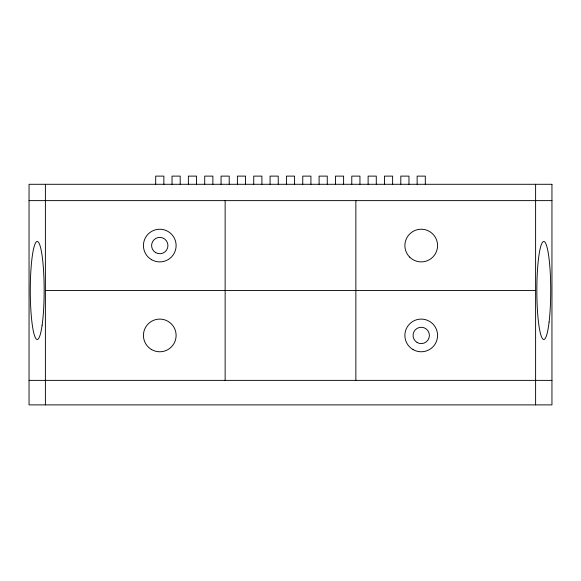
<?xml version="1.0" encoding="UTF-8"?>
<svg xmlns="http://www.w3.org/2000/svg" width="581" height="581" viewBox="0 0 581 581"><rect width="100%" height="100%" fill="white"/><g stroke="black" fill="none" stroke-linecap="round" stroke-linejoin="round"><path stroke-width="0.87" d="M29.05 200.627L551.95 200.627M45.391 290.5L535.609 290.5M29.05 380.373L551.95 380.373M535.609 184.286L535.609 404.884M425.307 184.286L425.307 176.116L417.143 176.116L417.143 184.286M408.966 184.286L408.966 176.116L400.803 176.116L400.803 184.286M392.625 184.286L392.625 176.116L384.462 176.116L384.462 184.286M376.285 184.286L376.285 176.116L368.122 176.116L368.122 184.286M359.944 184.286L359.944 176.116L351.781 176.116L351.781 184.286M355.862 200.627L355.862 380.373M343.603 184.286L343.603 176.116L335.44 176.116L335.44 184.286M327.263 184.286L327.263 176.116L319.1 176.116L319.1 184.286M310.922 184.286L310.922 176.116L302.759 176.116L302.759 184.286M294.582 184.286L294.582 176.116L286.418 176.116L286.418 184.286M278.241 184.286L278.241 176.116L270.078 176.116L270.078 184.286M261.9 184.286L261.9 176.116L253.737 176.116L253.737 184.286M245.56 184.286L245.56 176.116L237.397 176.116L237.397 184.286M229.219 184.286L229.219 176.116L221.056 176.116L221.056 184.286M225.137 200.627L225.137 380.373M212.878 184.286L212.878 176.116L204.715 176.116L204.715 184.286M196.538 184.286L196.538 176.116L188.375 176.116L188.375 184.286M180.197 184.286L180.197 176.116L172.034 176.116L172.034 184.286M163.857 184.286L163.857 176.116L155.693 176.116L155.693 184.286M45.391 184.286L45.391 404.884M551.95 184.286L29.05 184.286L29.05 404.884L551.95 404.884L551.95 184.286M417.143 342.514A8.17 8.17 0 0 0 429.395 335.433A8.17 8.17 0 0 0 417.143 328.359A8.17 8.17 0 0 0 417.143 342.514M413.055 349.588A16.341 16.341 0 0 0 437.566 335.433A16.341 16.341 0 0 0 413.055 321.286A16.341 16.341 0 0 0 413.055 349.588M151.605 349.588A16.341 16.341 0 0 0 176.116 335.433A16.341 16.341 0 0 0 151.605 321.286A16.341 16.341 0 0 0 151.605 349.588M155.686 252.641A8.17 8.17 0 0 0 167.945 245.56A8.17 8.17 0 0 0 155.686 238.486A8.17 8.17 0 0 0 155.686 252.641M151.605 259.714A16.341 16.341 0 0 0 176.116 245.56A16.341 16.341 0 0 0 151.605 231.412A16.341 16.341 0 0 0 151.605 259.714M409.67 257.114A16.341 16.341 0 0 0 437.006 249.794A16.341 16.341 0 0 0 416.998 229.778A16.341 16.341 0 0 0 409.67 257.114M42.122 325.164A49.022 6.936 -90 0 0 39.014 243.148A49.022 6.936 -90 0 0 30.524 303.188A49.022 6.936 -90 0 0 42.122 325.164M549.081 322.099A49.022 6.936 -90 0 0 545 242.241A49.022 6.936 -90 0 0 537.258 307.153A49.022 6.936 -90 0 0 549.081 322.099"/></g></svg>
